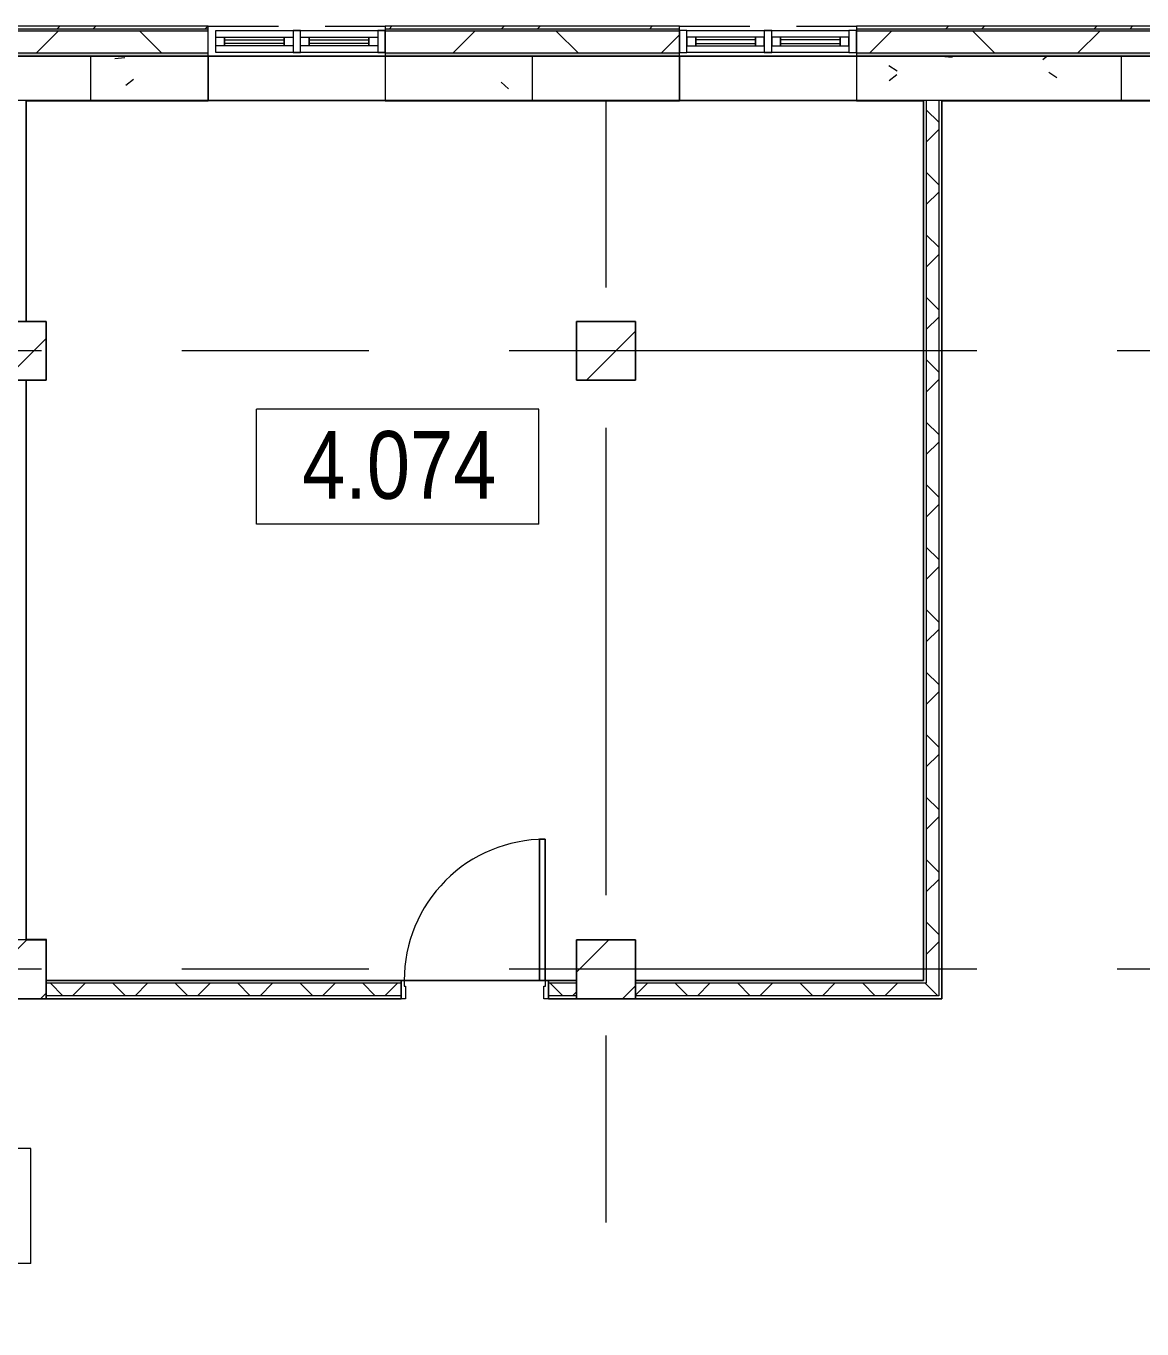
# Model space of a CAD drawing. Header units: millimetres. Extents: x 48966 to 294585, y -43515 to 30344.
# Drawn here: x 77994 to 85571, y 17075 to 25922 of the extents above; entities that cross this region are included whole.
import ezdxf

# ---------------------------------------------------------------- set-up
doc = ezdxf.new("R2010")
doc.units = ezdxf.units.MM
doc.linetypes.add('Осевые', pattern=[6350, 1270, -952.5, 3175, -952.5])
doc.linetypes.add('Сверху', pattern=[793.75, 476.25, -317.5])
for name, color, linetype, lineweight in [('Двери', 7, 'Continuous', 9), ('Импосты витража', 7, 'Continuous', 9), ('Импосты витража-1', 7, 'Continuous', 18), ('Каркас_Импост', 7, 'Continuous', 9), ('Марки помещений', 7, 'Continuous', 9), ('Обобщенные модели', 7, 'Continuous', 9), ('Обобщенные модели-1', 7, 'Continuous', 18), ('Общие ребра', 7, 'Continuous', 9), ('Окна', 7, 'Continuous', 9), ('Окна-1', 7, 'Сверху', 9), ('Окна-2', 7, 'Continuous', 18), ('Оси-2', 7, 'Осевые', 9), ('Панель', 7, 'Continuous', 9), ('Перекрытия', 7, 'Continuous', 9), ('Стены', 7, 'Continuous', 9), ('Стены-1', 7, 'Continuous', 18), ('Штриховка разреза-1', 7, 'Continuous', 9)]:
    doc.layers.add(name, color=color, linetype=linetype, lineweight=lineweight)
doc.styles.add('Arial Narrow_1', font='Arial Narrow.ttf', dxfattribs={"height": 460})
pattern_1 = [(45, (0, 0), (-212.132, 212.132), []), (135, (0, 0), (-212.132, -212.132), [])]
pattern_2 = [(45, (0, 0), (-493.914, 493.914), []), (45, (493.9, 0), (-493.914, 493.914), [873.125, -174.625, 6.706, -167.919])]
pattern_3 = [(0, (0, 0), (812.8, 203.2), [67.056, -542.544, 67.056, -542.544, -3251.2]), (0, (0, 0), (812.8, 203.2), [-1219.2, 67.056, -1152.144, 67.056, -542.544, -1422.4]), (0, (0, 0), (812.8, 203.2), [-3048, 67.056, -339.344, 67.056, -948.944]), (120, (304.8, 101.6), (-582.37636, 602.30545), [67.056, -542.544, 67.056, -542.544, -3251.2]), (120, (304.8, 101.6), (-582.37636, 602.30545), [-1219.2, 67.056, -1152.144, 67.056, -542.544, -1422.4]), (120, (304.8, 101.6), (-582.37636, 602.30545), [-3048, 67.056, -339.344, 67.056, -948.944]), (240, (406.4, 508), (-230.42364, -805.50545), [67.056, -542.544, 67.056, -542.544, -3251.2]), (240, (406.4, 508), (-230.42364, -805.50545), [-1219.2, 67.056, -1152.144, 67.056, -542.544, -1422.4]), (240, (406.4, 508), (-230.42364, -805.50545), [-3048, 67.056, -339.344, 67.056, -948.944])]
pattern_4 = [(50, (0, 0), (1457.472, -127.512), [152.4, -1676.4]), (355, (0, 0), (-281.942, 1528.454), [121.92, -1341.12]), (100.451, (121.5, -10.6), (1175.541, 1400.933), [129.52, -1424.72]), (46.184, (0, 406.4), (2168.632, -336.342), [228.6, -2514.6]), (96.636, (180.7, 378.4), (1899.22, 1979.42), [194.28, -2137.08]), (351.184, (0, 406.4), (1899.24, 1979.4), [182.88, -2011.68]), (21, (203.2, 304.8), (1212.915, -818.121), [152.4, -1676.4]), (326, (203.2, 304.8), (494.417, 1473.504), [121.92, -1341.12]), (71.451, (304.3, 236.6), (1707.337, 655.37), [129.52, -1424.72]), (37.5, (0, 0), (24.7094, 676.4402), [67.056, -1257.808, 67.056, -1294.384, -1346.2]), (37.5, (0, 0), (24.7094, 676.4402), [-2686.304, 67.056, -1279.144]), (7.5, (0, 0), (534.558, 801.444), [67.056, -709.168, 67.056, -1227.328, -513.08]), (7.5, (0, 0), (534.558, 801.444), [-2070.608, 67.056, -446.024]), (327.5, (-453.14, 0), (1084.7275, -45.8312), [67.056, -440.944, 67.056, -1517.904, -2103.12]), (327.5, (-453.14, 0), (1084.7275, -45.8312), [-2092.96, 67.056, -2036.064]), (317.5, (-656.3, 0), (1185.035, 203.414), [67.056, -593.344, 67.056, -985.52, -1493.52]), (317.5, (-656.3, 0), (1185.035, 203.414), [-1712.976, 67.056, -1426.464])]

# ---------------------------------------------------------------- blocks, each defined once
blk = doc.blocks.new('Обобщенные модели 6 - Обобщенные модели 6-1062437-План 4-го этажа на отм_ _8_400')
at = {"layer": 'Обобщенные модели'}
h = blk.add_hatch(dxfattribs=at)
h.set_pattern_fill('FP_7', color=256, style=0, pattern_type=2)
h.set_pattern_definition(pattern_2)
h.paths.add_polyline_path([(82131.6, -24482.9), (82131.6, -24082.9), (81731.6, -24082.9), (81731.6, -24482.9)], flags=0)
h.paths.add_polyline_path([(82131.6, 23517.1), (82131.6, 23917.1), (81731.6, 23917.1), (81731.6, 23517.1)], flags=0)
h.paths.add_polyline_path([(78131.6, 23517.1), (78131.6, 23917.1), (77731.6, 23917.1), (77731.6, 23517.1)], flags=0)
h.paths.add_polyline_path([(71731.6, 23517.1), (72131.6, 23517.1), (72131.6, 23917.1), (71731.6, 23917.1)], flags=0)
h.paths.add_polyline_path([(65731.6, 23517.1), (66131.6, 23517.1), (66131.6, 23917.1), (65731.6, 23917.1)], flags=0)
at = {"layer": 'Обобщенные модели-1'}
for p, q in [((78131.6, 23917.1), (77731.6, 23917.1)), ((78131.6, 23517.1), (78131.6, 23917.1)), ((82131.6, 23917.1), (81731.6, 23917.1)), ((81731.6, 23917.1), (81731.6, 23517.1)), ((82131.6, 23517.1), (82131.6, 23917.1)), ((77731.6, 23517.1), (78131.6, 23517.1)), ((81731.6, 23517.1), (82131.6, 23517.1))]:
    blk.add_line(p, q, dxfattribs=at)
blk = doc.blocks.new('Обобщенные модели 12 - Обобщенные модели 12-1067619-План 4-го этажа на отм_ _8_400')
at = {"layer": 'Обобщенные модели'}
h = blk.add_hatch(dxfattribs=at)
h.set_pattern_fill('FP_7', color=256, style=0, pattern_type=2)
h.set_pattern_definition(pattern_2)
h.paths.add_polyline_path([(78131.6, 19317.1), (78131.6, 19717.1), (77731.6, 19717.1), (77731.6, 19317.1)], flags=0)
h = blk.add_hatch(dxfattribs=at)
h.set_pattern_fill('FP_7', color=256, style=0, pattern_type=2)
h.set_pattern_definition(pattern_2)
h.paths.add_polyline_path([(82131.6, 19317.1), (82131.6, 19717.1), (81731.6, 19717.1), (81731.6, 19317.1)], flags=0)
at = {"layer": 'Обобщенные модели-1'}
for p, q in [((78131.6, 19717.1), (77731.6, 19717.1)), ((78131.6, 19317.1), (78131.6, 19717.1)), ((82131.6, 19717.1), (81731.6, 19717.1)), ((81731.6, 19717.1), (81731.6, 19317.1)), ((82131.6, 19317.1), (82131.6, 19717.1)), ((77731.6, 19317.1), (78131.6, 19317.1)), ((81731.6, 19317.1), (82131.6, 19317.1))]:
    blk.add_line(p, q, dxfattribs=at)
blk = doc.blocks.new('Дверь - Однопольная - ДВ11__21х10-6240696-План 4-го этажа на отм_ _8_400')
at = {"layer": 'Двери'}
for p, q in [((-479, -62.5), (-439, -62.5)), ((-479, -1020.5), (-479, -62.5)), ((-439, -62.5), (-439, -1020.5)), ((-439, -1020.5), (-479, -1020.5))]:
    blk.add_line(p, q, dxfattribs=at)
blk.add_arc((-479, -62.5), 958, 270, 0, dxfattribs=at)
at = {"layer": 'Каркас_Импост'}
for p, q in [((-500, 62.5), (-470, 62.5)), ((-500, -62.5), (-500, 62.5)), ((-470, 62.5), (-470, -22.5)), ((470, 62.5), (500, 62.5)), ((470, -22.5), (470, 62.5)), ((500, 62.5), (500, -62.5)), ((-480, -62.5), (-500, -62.5)), ((-480, -22.5), (-480, -62.5)), ((-470, -22.5), (-480, -22.5)), ((480, -22.5), (470, -22.5)), ((480, -62.5), (480, -22.5)), ((500, -62.5), (480, -62.5))]:
    blk.add_line(p, q, dxfattribs=at)
at = {"layer": 'Панель'}
for p, q in [((-439, -62.5), (-479, -62.5)), ((-479, -62.5), (-479, -1020.5)), ((-439, -1020.5), (-439, -62.5)), ((-479, -1020.5), (-439, -1020.5))]:
    blk.add_line(p, q, dxfattribs=at)
blk = doc.blocks.new('M_Окно-Квадратный проем - 1200 x 11450 mm-V1-План 4-го этажа на отм_ _8_400')
at = {"layer": 'Окна'}
for p, q in [((-608.2, -102.5), (-608.2, 102.5)), ((591.8, 102.5), (591.8, -102.5))]:
    blk.add_line(p, q, dxfattribs=at)
at = {"layer": 'Окна-1'}
for p, q in [((-608.2, 102.5), (591.8, 102.5)), ((591.8, -102.5), (-608.2, -102.5))]:
    blk.add_line(p, q, dxfattribs=at)
blk = doc.blocks.new('M_Окно-Квадратный проем - 1200 x 11450 mm-V2-План 4-го этажа на отм_ _8_400')
at = {"layer": 'Окна'}
for p, q in [((-608.2, -150), (-608.2, 150)), ((591.8, 150), (591.8, -150))]:
    blk.add_line(p, q, dxfattribs=at)
at = {"layer": 'Окна-1'}
for p, q in [((-608.2, 150), (591.8, 150)), ((591.8, -150), (-608.2, -150))]:
    blk.add_line(p, q, dxfattribs=at)
blk = doc.blocks.new('Прямоугольный импост - Прямоугольный импост 1-2125253-План 4-го этажа на отм_ _8_400')
at = {"layer": 'Импосты витража-1'}
for p, q in [((0, 75), (-50, 75)), ((-50, 75), (-50, -75)), ((0, -75), (0, 75)), ((-50, -75), (0, -75))]:
    blk.add_line(p, q, dxfattribs=at)
blk = doc.blocks.new('Панель окно - Верхнее левое-8277926-План 4-го этажа на отм_ _8_400')
at = {"layer": 'Окна'}
for p, q in [((-202.5, -30), (-202.5, 30)), ((-202.5, 30), (202.5, 30)), ((202.5, 30), (202.5, -30)), ((202.5, -30), (-202.5, -30))]:
    blk.add_line(p, q, dxfattribs=at)
at = {"layer": 'Окна-2'}
for p, q in [((-262.5, 30), (-202.5, 30)), ((-262.5, -30), (-262.5, 30)), ((-202.5, 30), (-202.5, -30)), ((-202.5, 12.5), (202.5, 12.5)), ((-202.5, -12.5), (-202.5, 12.5)), ((202.5, 30), (262.5, 30)), ((202.5, -30), (202.5, 30)), ((202.5, 12.5), (202.5, -12.5)), ((262.5, 30), (262.5, -30)), ((-202.5, -30), (-262.5, -30)), ((202.5, -12.5), (-202.5, -12.5)), ((262.5, -30), (202.5, -30))]:
    blk.add_line(p, q, dxfattribs=at)
blk = doc.blocks.new('Прямоугольный импост - Прямоугольный импост 1-8277523-План 4-го этажа на отм_ _8_400')
at = {"layer": 'Импосты витража-1'}
for p, q in [((-50, 75), (0, 75)), ((-50, -75), (-50, 75)), ((0, 75), (0, -75)), ((0, -75), (-50, -75))]:
    blk.add_line(p, q, dxfattribs=at)
blk = doc.blocks.new('Прямоугольный импост - Прямоугольный импост 1-8277503-План 4-го этажа на отм_ _8_400')
at = {"layer": 'Импосты витража'}
for p, q in [((79281.6, 25742.1), (79281.6, 25892.1)), ((79281.6, 25892.1), (79831.6, 25892.1)), ((79831.6, 25742.1), (79281.6, 25742.1))]:
    blk.add_line(p, q, dxfattribs=at)
blk = doc.blocks.new('Панель окно - Верхнее левое-8277927-План 4-го этажа на отм_ _8_400')
at = {"layer": 'Окна'}
for p, q in [((202.5, 30), (-202.5, 30)), ((-202.5, 30), (-202.5, -30)), ((202.5, -30), (202.5, 30)), ((-202.5, -30), (202.5, -30))]:
    blk.add_line(p, q, dxfattribs=at)
at = {"layer": 'Окна-2'}
for p, q in [((-202.5, 30), (-262.5, 30)), ((-262.5, 30), (-262.5, -30)), ((-202.5, -30), (-202.5, 30)), ((202.5, 12.5), (-202.5, 12.5)), ((-202.5, 12.5), (-202.5, -12.5)), ((202.5, 30), (202.5, -30)), ((262.5, 30), (202.5, 30)), ((202.5, -12.5), (202.5, 12.5)), ((262.5, -30), (262.5, 30)), ((-262.5, -30), (-202.5, -30)), ((-202.5, -12.5), (202.5, -12.5)), ((202.5, -30), (262.5, -30))]:
    blk.add_line(p, q, dxfattribs=at)
blk = doc.blocks.new('Панель окно - Верхнее правое-8277920-План 4-го этажа на отм_ _8_400')
at = {"layer": 'Окна'}
for p, q in [((202.5, 30), (-202.5, 30)), ((-202.5, 30), (-202.5, -30)), ((202.5, -30), (202.5, 30)), ((-202.5, -30), (202.5, -30))]:
    blk.add_line(p, q, dxfattribs=at)
at = {"layer": 'Окна-2'}
for p, q in [((-202.5, 30), (-262.5, 30)), ((-262.5, 30), (-262.5, -30)), ((-202.5, -30), (-202.5, 30)), ((202.5, 12.5), (-202.5, 12.5)), ((-202.5, 12.5), (-202.5, -12.5)), ((202.5, 30), (202.5, -30)), ((262.5, 30), (202.5, 30)), ((202.5, -12.5), (202.5, 12.5)), ((262.5, -30), (262.5, 30)), ((-262.5, -30), (-202.5, -30)), ((-202.5, -12.5), (202.5, -12.5)), ((202.5, -30), (262.5, -30))]:
    blk.add_line(p, q, dxfattribs=at)
blk = doc.blocks.new('Прямоугольный импост - Прямоугольный импост 1-V13-План 4-го этажа на отм_ _8_400')
at = {"layer": 'Импосты витража-1'}
for p, q in [((-50, 75), (0, 75)), ((-50, -75), (-50, 75)), ((0, 75), (0, -75)), ((0, -75), (-50, -75))]:
    blk.add_line(p, q, dxfattribs=at)
blk = doc.blocks.new('Прямоугольный импост - Прямоугольный импост 1-V14-План 4-го этажа на отм_ _8_400')
at = {"layer": 'Импосты витража-1'}
for p, q in [((-25, 75), (25, 75)), ((-25, -75), (-25, 75)), ((25, 75), (25, -75)), ((25, -75), (-25, -75))]:
    blk.add_line(p, q, dxfattribs=at)
blk = doc.blocks.new('Прямоугольный импост - Прямоугольный импост 1-V5-План 4-го этажа на отм_ _8_400')
at = {"layer": 'Импосты витража'}
for p, q in [((76081.6, 25742.1), (76081.6, 25892.1)), ((76081.6, 25892.1), (76631.6, 25892.1)), ((76631.6, 25742.1), (76081.6, 25742.1))]:
    blk.add_line(p, q, dxfattribs=at)
blk = doc.blocks.new('Прямоугольный импост - Прямоугольный импост 1-2125097-План 4-го этажа на отм_ _8_400')
at = {"layer": 'Импосты витража'}
for p, q in [((99481.6, 25742.1), (99481.6, 25892.1)), ((99481.6, 25892.1), (100031.6, 25892.1)), ((100031.6, 25742.1), (99481.6, 25742.1))]:
    blk.add_line(p, q, dxfattribs=at)
blk = doc.blocks.new('Панель окно - Верхнее правое-8277919-План 4-го этажа на отм_ _8_400')
at = {"layer": 'Окна'}
for p, q in [((-202.5, -30), (-202.5, 30)), ((-202.5, 30), (202.5, 30)), ((202.5, 30), (202.5, -30)), ((202.5, -30), (-202.5, -30))]:
    blk.add_line(p, q, dxfattribs=at)
at = {"layer": 'Окна-2'}
for p, q in [((-262.5, 30), (-202.5, 30)), ((-262.5, -30), (-262.5, 30)), ((-202.5, 30), (-202.5, -30)), ((-202.5, 12.5), (202.5, 12.5)), ((-202.5, -12.5), (-202.5, 12.5)), ((202.5, 30), (262.5, 30)), ((202.5, -30), (202.5, 30)), ((202.5, 12.5), (202.5, -12.5)), ((262.5, 30), (262.5, -30)), ((-202.5, -30), (-262.5, -30)), ((202.5, -12.5), (-202.5, -12.5)), ((262.5, -30), (202.5, -30))]:
    blk.add_line(p, q, dxfattribs=at)
blk = doc.blocks.new('Прямоугольный импост - Прямоугольный импост 1-8277519-План 4-го этажа на отм_ _8_400')
at = {"layer": 'Импосты витража'}
for p, q in [((79831.6, 25892.1), (80431.6, 25892.1)), ((80431.6, 25892.1), (80431.6, 25742.1)), ((80431.6, 25742.1), (79831.6, 25742.1))]:
    blk.add_line(p, q, dxfattribs=at)
blk = doc.blocks.new('Прямоугольный импост - Прямоугольный импост 1-8277510-План 4-го этажа на отм_ _8_400')
at = {"layer": 'Импосты витража-1'}
for p, q in [((-25, 75), (25, 75)), ((-25, -75), (-25, 75)), ((25, 75), (25, -75)), ((25, -75), (-25, -75))]:
    blk.add_line(p, q, dxfattribs=at)
blk = doc.blocks.new('Марка помещения_Р - Марка помещения-4575829-План 4-го этажа на отм_ _8_400')
at = {"layer": 'Марки помещений'}
for p, q in [((-4.79375, -1.95625), (-4.79375, 1.95625)), ((4.79375, 1.95625), (-4.79375, 1.95625)), ((4.79375, -1.95625), (4.79375, 1.95625)), ((4.79375, -1.95625), (-4.79375, -1.95625))]:
    blk.add_line(p, q, dxfattribs=at)

msp = doc.modelspace()

# ---------------------------------------------------------------- hatches: boundary and pattern name
at = {"layer": 'Штриховка разреза-1'}
h = msp.add_hatch(dxfattribs=at)
h.set_pattern_fill('FP_2', color=256, style=0, pattern_type=2)
h.set_pattern_definition([(45, (0, 0), (-502.8943, 502.8943), []), (45, (0, 762), (-502.8943, 502.8943), [])])
h.paths.add_polyline_path([(62016.3, 25902.1), (66431.6, 25902.1), (66431.6, 25922.1), (62016.3, 25919.8), (62015.8, 25902.1)], flags=0)
h.paths.add_polyline_path([(96431.6, 25902.1), (96431.6, 25922.1), (94631.6, 25922.1), (94631.6, 25902.1)], flags=0)
h.paths.add_polyline_path([(97631.6, 25902.1), (99431.6, 25902.1), (99431.6, 25922.1), (97631.6, 25922.1)], flags=0)
h.paths.add_polyline_path([(87163.9, 25902.1), (93431.6, 25902.1), (93431.6, 25922.1), (83631.6, 25922.1), (83631.6, 25902.1), (83922.9, 25902.1)], flags=0)
h.paths.add_polyline_path([(67631.6, 25902.1), (69631.6, 25902.1), (69631.6, 25922.1), (67631.6, 25922.1)], flags=0)
h.paths.add_polyline_path([(82431.6, 25902.1), (82431.6, 25922.1), (80431.6, 25922.1), (80431.6, 25902.1), (80681.8, 25902.1)], flags=0)
h.paths.add_polyline_path([(77440.7, 25902.1), (79231.6, 25902.1), (79231.6, 25922.1), (77231.6, 25922.1), (77231.6, 25902.1)], flags=0)
h.paths.add_polyline_path([(70831.6, 25902.1), (72831.6, 25902.1), (72831.6, 25922.1), (70831.6, 25922.1)], flags=0)
h.paths.add_polyline_path([(74031.6, 25902.1), (76031.6, 25902.1), (76031.6, 25922.1), (74031.6, 25922.1)], flags=0)
h = msp.add_hatch(dxfattribs=at)
h.set_pattern_fill('FP_3', color=256, style=0, pattern_type=2)
h.set_pattern_definition([(45, (0, 0), (-707.107, 707.107), []), (135, (0, 0), (-707.107, -707.107), [])])
h.paths.add_polyline_path([(94631.6, 25737.1), (96431.6, 25737.1), (96431.6, 25887.1), (94631.6, 25887.1)], flags=0)
h.paths.add_polyline_path([(62013.6, 25737.1), (66431.6, 25737.1), (66431.6, 25887.1), (62015.3, 25887.1), (62013.6, 25831.1)], flags=0)
h.paths.add_polyline_path([(97631.6, 25737.1), (99431.6, 25737.1), (99431.6, 25887.1), (97631.6, 25887.1)], flags=0)
h.paths.add_polyline_path([(87163.9, 25737.1), (93431.6, 25737.1), (93431.6, 25887.1), (83631.6, 25887.1), (83631.6, 25737.1), (83922.9, 25737.1)], flags=0)
h.paths.add_polyline_path([(80681.8, 25737.1), (82431.6, 25737.1), (82431.6, 25887.1), (80431.6, 25887.1), (80431.6, 25737.1)], flags=0)
h.paths.add_polyline_path([(67631.6, 25737.1), (69631.6, 25737.1), (69631.6, 25887.1), (67631.6, 25887.1)], flags=0)
h.paths.add_polyline_path([(70831.6, 25737.1), (72831.6, 25737.1), (72831.6, 25887.1), (70831.6, 25887.1)], flags=0)
h.paths.add_polyline_path([(77440.7, 25737.1), (79231.6, 25737.1), (79231.6, 25887.1), (77231.6, 25887.1), (77231.6, 25737.1)], flags=0)
h.paths.add_polyline_path([(74031.6, 25737.1), (76031.6, 25737.1), (76031.6, 25887.1), (74031.6, 25887.1)], flags=0)
h = msp.add_hatch(dxfattribs=at)
h.set_pattern_fill('FP_1', color=256, style=0, pattern_type=2)
h.set_pattern_definition(pattern_3)
h.paths.add_polyline_path([(62015.3, 25887.1), (66431.6, 25887.1), (66431.6, 25902.1), (62015.8, 25901.7), (62015.3, 25887.1)], flags=0)
h.paths.add_polyline_path([(96431.6, 25887.1), (96431.6, 25902.1), (94631.6, 25902.1), (94631.6, 25887.1)], flags=0)
h.paths.add_polyline_path([(97631.6, 25887.1), (99431.6, 25887.1), (99431.6, 25902.1), (97631.6, 25902.1)], flags=0)
h.paths.add_polyline_path([(87163.9, 25887.1), (93431.6, 25887.1), (93431.6, 25902.1), (83631.6, 25902.1), (83631.6, 25887.1), (83922.9, 25887.1)], flags=0)
h.paths.add_polyline_path([(67631.6, 25887.1), (69631.6, 25887.1), (69631.6, 25902.1), (67631.6, 25902.1)], flags=0)
h.paths.add_polyline_path([(80681.8, 25887.1), (82431.6, 25887.1), (82431.6, 25902.1), (80431.6, 25902.1), (80431.6, 25887.1)], flags=0)
h.paths.add_polyline_path([(70831.6, 25887.1), (72831.6, 25887.1), (72831.6, 25902.1), (70831.6, 25902.1)], flags=0)
h.paths.add_polyline_path([(77440.7, 25887.1), (79231.6, 25887.1), (79231.6, 25902.1), (77231.6, 25902.1), (77231.6, 25887.1)], flags=0)
h.paths.add_polyline_path([(74031.6, 25887.1), (76031.6, 25887.1), (76031.6, 25902.1), (74031.6, 25902.1)], flags=0)
h = msp.add_hatch(dxfattribs=at)
h.set_pattern_fill('FP_1', color=256, style=0, pattern_type=2)
h.set_pattern_definition(pattern_3)
h.paths.add_polyline_path([(74199.7, 25717.1), (76031.6, 25717.1), (76031.6, 25737.1), (74031.6, 25737.1), (74031.6, 25717.1)], flags=0)
h.paths.add_polyline_path([(96431.6, 25717.1), (96431.6, 25737.1), (94631.6, 25737.1), (94631.6, 25717.1)], flags=0)
h.paths.add_polyline_path([(62016.3, 25717.1), (66431.6, 25717.1), (66431.6, 25737.1), (62013.6, 25737.1), (62013.6, 25717.1)], flags=0)
h.paths.add_polyline_path([(97631.6, 25717.1), (99431.6, 25717.1), (99431.6, 25737.1), (97631.6, 25737.1)], flags=0)
h.paths.add_polyline_path([(87163.9, 25717.1), (93431.6, 25717.1), (93431.6, 25737.1), (83631.6, 25737.1), (83631.6, 25717.1), (83922.9, 25717.1)], flags=0)
h.paths.add_polyline_path([(67631.6, 25717.1), (69631.6, 25717.1), (69631.6, 25737.1), (67631.6, 25737.1)], flags=0)
h.paths.add_polyline_path([(80681.8, 25717.1), (82431.6, 25717.1), (82431.6, 25737.1), (80431.6, 25737.1), (80431.6, 25717.1)], flags=0)
h.paths.add_polyline_path([(70831.6, 25717.1), (72831.6, 25717.1), (72831.6, 25737.1), (70831.6, 25737.1)], flags=0)
h.paths.add_polyline_path([(77440.7, 25717.1), (79231.6, 25717.1), (79231.6, 25737.1), (77231.6, 25737.1), (77231.6, 25717.1)], flags=0)
h = msp.add_hatch(dxfattribs=at)
h.set_pattern_fill('FP_8', color=256, style=0, pattern_type=2)
h.set_pattern_definition(pattern_4)
h.paths.add_polyline_path([(79231.6, 25417.1), (79231.6, 25717.1), (78431.6, 25717.1), (78431.6, 25417.1)], flags=0)
h = msp.add_hatch(dxfattribs=at)
h.set_pattern_fill('FP_8', color=256, style=0, pattern_type=2)
h.set_pattern_definition(pattern_4)
h.paths.add_polyline_path([(80431.6, 25417.1), (81431.6, 25417.1), (81431.6, 25717.1), (80431.6, 25717.1)], flags=0)
h = msp.add_hatch(dxfattribs=at)
h.set_pattern_fill('FP_8', color=256, style=0, pattern_type=2)
h.set_pattern_definition(pattern_4)
h.paths.add_polyline_path([(84086.6, 25417.1), (85431.6, 25417.1), (85431.6, 25717.1), (83631.6, 25717.1), (83631.6, 25417.1), (83922.9, 25417.1)], flags=0)
h = msp.add_hatch(dxfattribs=at)
h.set_pattern_fill('FP_5', color=256, style=0, pattern_type=2)
h.set_pattern_definition(pattern_1)
h.paths.add_polyline_path([(84191.6, 19422.1), (84191.6, 25417.1), (84106.6, 25417.1), (84106.6, 19422.1)], flags=0)
h = msp.add_hatch(dxfattribs=at)
h.set_pattern_fill('FP_5', color=256, style=0, pattern_type=2)
h.set_pattern_definition(pattern_1)
h.paths.add_polyline_path([(81731.6, 19337.1), (81731.6, 19422.1), (81540.4, 19422.1), (81540.4, 19337.1)], flags=0)
h.paths.add_polyline_path([(80540.4, 19337.1), (80540.4, 19422.1), (78131.6, 19422.1), (78131.6, 19337.1), (79061.3, 19337.1)], flags=0)
h = msp.add_hatch(dxfattribs=at)
h.set_pattern_fill('FP_5', color=256, style=0, pattern_type=2)
h.set_pattern_definition(pattern_1)
h.paths.add_polyline_path([(83922.9, 19337.1), (84191.6, 19337.1), (84191.6, 19422.1), (82131.6, 19422.1), (82131.6, 19337.1)], flags=0)

# ---------------------------------------------------------------- linework, layer by layer
at = {"layer": 'Общие ребра'}
for p, q in [((79231.6, 25902.1), (77231.6, 25902.1)), ((79231.6, 25887.1), (77231.6, 25887.1)), ((82431.6, 25902.1), (80431.6, 25902.1)), ((82431.6, 25887.1), (80431.6, 25887.1)), ((93431.6, 25902.1), (83631.6, 25902.1)), ((93431.6, 25887.1), (83631.6, 25887.1)), ((79231.6, 25737.1), (77231.6, 25737.1)), ((82431.6, 25737.1), (80431.6, 25737.1)), ((93431.6, 25737.1), (83631.6, 25737.1)), ((84106.6, 25417.1), (84086.6, 25417.1)), ((84191.6, 25417.1), (84106.6, 25417.1)), ((84106.6, 25417.1), (84106.6, 19442.1)), ((84211.6, 25417.1), (84191.6, 25417.1)), ((84191.6, 25417.1), (84191.6, 19442.1)), ((80540.4, 19422.1), (78131.6, 19422.1)), ((80540.4, 19442.1), (78133.6, 19442.1)), ((81731.6, 19442.1), (81540.4, 19442.1)), ((81731.6, 19422.1), (81540.4, 19422.1)), ((84106.6, 19422.1), (82131.6, 19422.1)), ((84106.6, 19442.1), (84106.6, 19422.1)), ((84191.6, 19442.1), (84191.6, 19422.1)), ((84191.6, 19422.1), (84191.6, 19337.1)), ((80540.4, 19337.1), (78131.6, 19337.1)), ((78131.6, 19317.1), (80540.4, 19317.1)), ((81731.6, 19337.1), (81540.4, 19337.1)), ((81540.4, 19317.1), (81731.6, 19317.1)), ((84191.6, 19337.1), (82131.6, 19337.1))]:
    msp.add_line(p, q, dxfattribs=at)
at = {"layer": 'Оси-2'}
for p, q in [((150171.6, 25417.1), (50565.6, 25417.1)), ((81931.6, 25417.1), (81931.6, -41737.8)), ((150171.6, 23717.1), (50565.6, 23717.1)), ((150171.6, 19517.1), (50565.6, 19517.1))]:
    msp.add_line(p, q, dxfattribs=at)
at = {"layer": 'Перекрытия'}
for p, q in [((93321.6, 25717.1), (62031.1, 25717.1)), ((84086.6, 25417.1), (77994.1, 25417.1)), ((77994.1, 25417.1), (77994.1, 23917.1)), ((84086.6, 19442.1), (84086.6, 25417.1)), ((88901.6, 25417.1), (84211.6, 25417.1)), ((84211.6, 25417.1), (84211.6, 19317.1)), ((77994.1, 23917.1), (78131.6, 23917.1)), ((78131.6, 23917.1), (78131.6, 23517.1)), ((81731.6, 23517.1), (81731.6, 23917.1)), ((81731.6, 23917.1), (82131.6, 23917.1)), ((82131.6, 23917.1), (82131.6, 23517.1)), ((77994.1, 23517.1), (77994.1, 19717.1)), ((78131.6, 23517.1), (77994.1, 23517.1)), ((82131.6, 23517.1), (81731.6, 23517.1)), ((77994.1, 19717.1), (78131.6, 19717.1)), ((78131.6, 19717.1), (78131.6, 19442.1)), ((81731.6, 19442.1), (81731.6, 19717.1)), ((81731.6, 19717.1), (82131.6, 19717.1)), ((82131.6, 19717.1), (82131.6, 19442.1)), ((78131.6, 19442.1), (81731.6, 19442.1)), ((81540.4, 19442.1), (80540.4, 19442.1)), ((80540.4, 19442.1), (80540.4, 19317.1)), ((81540.4, 19317.1), (81540.4, 19442.1)), ((82131.6, 19442.1), (84086.6, 19442.1)), ((80540.4, 19317.1), (77731.6, 19317.1)), ((84211.6, 19317.1), (81540.4, 19317.1))]:
    msp.add_line(p, q, dxfattribs=at)
at = {"layer": 'Стены'}
for p, q in [((79231.6, 25717.1), (79231.6, 25417.1)), ((79231.6, 25717.1), (80431.6, 25717.1)), ((80431.6, 25717.1), (80431.6, 25417.1)), ((82431.6, 25717.1), (82431.6, 25417.1)), ((82431.6, 25717.1), (83631.6, 25717.1)), ((83631.6, 25717.1), (83631.6, 25417.1)), ((80431.6, 25417.1), (79231.6, 25417.1)), ((79231.6, 25417.1), (80431.6, 25417.1)), ((79231.6, 25415.1), (79231.6, 25417.1)), ((80431.6, 25415.1), (79231.6, 25415.1)), ((80431.6, 25415.1), (80431.6, 25417.1)), ((83631.6, 25417.1), (82431.6, 25417.1)), ((82431.6, 25417.1), (83631.6, 25417.1)), ((82431.6, 25415.1), (82431.6, 25417.1)), ((83631.6, 25415.1), (82431.6, 25415.1)), ((83631.6, 25417.1), (83631.6, 25415.1))]:
    msp.add_line(p, q, dxfattribs=at)
at = {"layer": 'Стены-1'}
for p, q in [((79231.6, 25922.1), (77231.6, 25922.1)), ((79231.6, 25717.1), (79231.6, 25922.1)), ((82431.6, 25922.1), (80431.6, 25922.1)), ((80431.6, 25922.1), (80431.6, 25717.1)), ((82431.6, 25717.1), (82431.6, 25922.1)), ((93431.6, 25922.1), (83631.6, 25922.1)), ((83631.6, 25922.1), (83631.6, 25717.1)), ((77231.6, 25717.1), (79231.6, 25717.1)), ((79231.6, 25717.1), (78431.6, 25717.1)), ((78431.6, 25717.1), (78431.6, 25417.1)), ((79231.6, 25417.1), (79231.6, 25717.1)), ((80431.6, 25717.1), (82431.6, 25717.1)), ((81431.6, 25717.1), (80431.6, 25717.1)), ((80431.6, 25717.1), (80431.6, 25417.1)), ((81431.6, 25417.1), (81431.6, 25717.1)), ((83631.6, 25717.1), (93431.6, 25717.1)), ((85431.6, 25717.1), (83631.6, 25717.1)), ((83631.6, 25717.1), (83631.6, 25417.1)), ((85431.6, 25417.1), (85431.6, 25717.1)), ((77994.1, 25417.1), (77869.1, 25417.1)), ((77994.1, 23917.1), (77994.1, 25417.1)), ((79231.6, 25417.1), (77994.1, 25417.1)), ((77994.1, 25417.1), (77994.1, 25415.1)), ((77996.1, 25415.1), (79231.6, 25415.1)), ((78431.6, 25417.1), (79231.6, 25417.1)), ((79231.6, 25415.1), (79231.6, 25417.1)), ((80431.6, 25417.1), (81431.6, 25417.1)), ((82431.6, 25417.1), (80431.6, 25417.1)), ((80431.6, 25417.1), (80431.6, 25415.1)), ((80431.6, 25415.1), (82431.6, 25415.1)), ((82431.6, 25415.1), (82431.6, 25417.1)), ((83631.6, 25417.1), (84086.6, 25417.1)), ((84086.6, 25417.1), (83631.6, 25417.1)), ((83631.6, 25417.1), (83631.6, 25415.1)), ((83631.6, 25415.1), (84084.6, 25415.1)), ((84086.6, 25417.1), (84086.6, 19442.1)), ((84086.6, 25415.1), (84086.6, 25417.1)), ((84211.6, 19442.1), (84211.6, 25417.1)), ((84211.6, 25417.1), (85431.6, 25417.1)), ((88901.6, 25417.1), (84213.6, 25417.1)), ((84213.6, 25415.1), (88901.6, 25415.1)), ((77869.1, 23917.1), (77994.1, 23917.1)), ((77994.1, 23517.1), (77869.1, 23517.1)), ((77994.1, 19717.1), (77994.1, 23517.1)), ((78132.6, 19719.1), (77996.1, 19719.1)), ((77996.1, 19717.1), (78131.6, 19717.1)), ((78132.6, 19717.1), (78132.6, 19719.1)), ((78133.6, 19442.1), (78131.6, 19442.1)), ((78131.6, 19442.1), (78131.6, 19317.1)), ((80540.4, 19317.1), (80540.4, 19442.1)), ((81540.4, 19442.1), (81540.4, 19317.1)), ((81731.6, 19317.1), (81731.6, 19442.1)), ((84086.6, 19442.1), (82131.6, 19442.1)), ((82131.6, 19442.1), (82131.6, 19317.1)), ((84211.6, 19337.1), (84211.6, 19442.1)), ((82131.6, 19317.1), (84211.6, 19317.1)), ((84211.6, 19317.1), (84211.6, 19337.1))]:
    msp.add_line(p, q, dxfattribs=at)

# ---------------------------------------------------------------- block references
at = {"layer": 'Двери', "rotation": 180}
msp.add_blockref('Дверь - Однопольная - ДВ11__21х10-6240696-План 4-го этажа на отм_ _8_400', (81040.4, 19379.6), dxfattribs=at)
at = {"layer": 'Импосты витража'}
for name, p in [('Прямоугольный импост - Прямоугольный импост 1-8277503-План 4-го этажа на отм_ _8_400', (0, 0)), ('Прямоугольный импост - Прямоугольный импост 1-8277519-План 4-го этажа на отм_ _8_400', (0, 0)), ('Прямоугольный импост - Прямоугольный импост 1-V5-План 4-го этажа на отм_ _8_400', (6400, 0))]:
    msp.add_blockref(name, p, dxfattribs=at)
at = {"layer": 'Импосты витража', "extrusion": (0, 0, -1), "rotation": 180}
for name, p in [('Прямоугольный импост - Прямоугольный импост 1-8277510-План 4-го этажа на отм_ _8_400', (-79831.6, 25817.1)), ('Прямоугольный импост - Прямоугольный импост 1-8277523-План 4-го этажа на отм_ _8_400', (-80431.6, 25817.1)), ('Прямоугольный импост - Прямоугольный импост 1-V14-План 4-го этажа на отм_ _8_400', (-83031.6, 25817.1)), ('Прямоугольный импост - Прямоугольный импост 1-V13-План 4-го этажа на отм_ _8_400', (-83631.6, 25817.1))]:
    msp.add_blockref(name, p, dxfattribs=at)
at = {"layer": 'Импосты витража', "rotation": 180}
for name, p in [('Прямоугольный импост - Прямоугольный импост 1-2125253-План 4-го этажа на отм_ _8_400', (82431.6, 25817.1)), ('Прямоугольный импост - Прямоугольный импост 1-2125097-План 4-го этажа на отм_ _8_400', (183063.2, 51634.2))]:
    msp.add_blockref(name, p, dxfattribs=at)
at = {"layer": 'Марки помещений', "xscale": 199.9999999999999, "yscale": 199.9999999999999, "zscale": 199.9999999999999}
for p in [(80516.4, 22930), (77067.1, 17910.3)]:
    msp.add_blockref('Марка помещения_Р - Марка помещения-4575829-План 4-го этажа на отм_ _8_400', p, dxfattribs=at)
at = {"layer": 'Обобщенные модели'}
for name in ['Обобщенные модели 6 - Обобщенные модели 6-1062437-План 4-го этажа на отм_ _8_400', 'Обобщенные модели 12 - Обобщенные модели 12-1067619-План 4-го этажа на отм_ _8_400']:
    msp.add_blockref(name, (0, 0), dxfattribs=at)
at = {"layer": 'Окна', "rotation": 180}
for name, p in [('M_Окно-Квадратный проем - 1200 x 11450 mm-V1-План 4-го этажа на отм_ _8_400', (79823.4, 25819.6)), ('M_Окно-Квадратный проем - 1200 x 11450 mm-V1-План 4-го этажа на отм_ _8_400', (83023.4, 25819.6)), ('M_Окно-Квадратный проем - 1200 x 11450 mm-V2-План 4-го этажа на отм_ _8_400', (79823.4, 25567.1)), ('M_Окно-Квадратный проем - 1200 x 11450 mm-V2-План 4-го этажа на отм_ _8_400', (83023.4, 25567.1))]:
    msp.add_blockref(name, p, dxfattribs=at)
at = {"layer": 'Окна'}
for name, p in [('Панель окно - Верхнее левое-8277926-План 4-го этажа на отм_ _8_400', (79544.1, 25817.1)), ('Панель окно - Верхнее правое-8277919-План 4-го этажа на отм_ _8_400', (80119.1, 25817.1)), ('Панель окно - Верхнее левое-8277927-План 4-го этажа на отм_ _8_400', (82744.1, 25817.1)), ('Панель окно - Верхнее правое-8277920-План 4-го этажа на отм_ _8_400', (83319.1, 25817.1))]:
    msp.add_blockref(name, p, dxfattribs=at)

# ---------------------------------------------------------------- texts
at = {"layer": 'Марки помещений', "insert": (79868.5, 23171.9), "char_height": 460, "width": 1587.341, "attachment_point": 1, "style": 'Arial Narrow_1'}
msp.add_mtext('4.074', dxfattribs=at)

doc.saveas('drawing.dxf')
